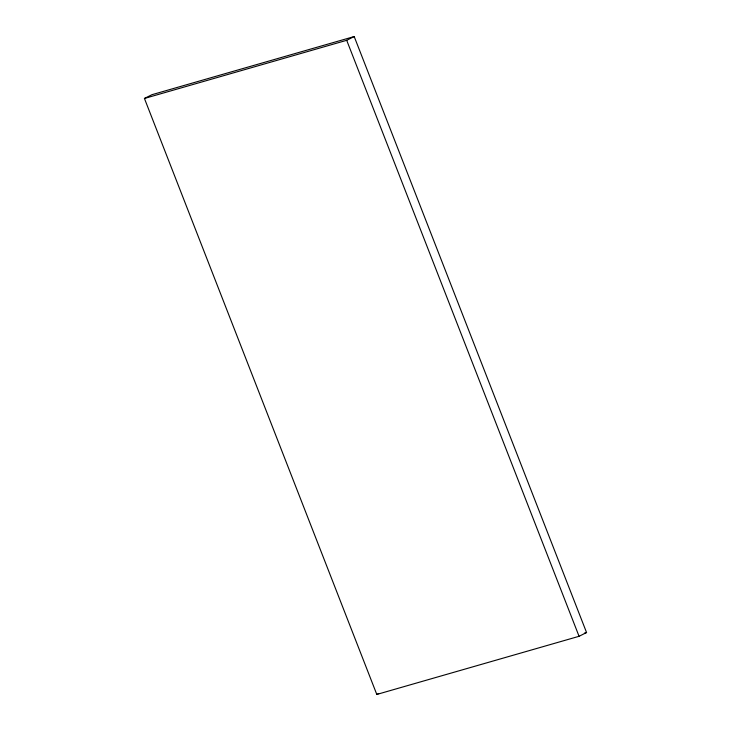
<?xml version="1.0" encoding="UTF-8"?>
<svg xmlns="http://www.w3.org/2000/svg" width="731" height="731" viewBox="0 0 731 731"><rect width="100%" height="100%" fill="white"/><g stroke="black" fill="none" stroke-linecap="round" stroke-linejoin="round"><path stroke-width="1.1" d="M144.436 98.457L151.938 94.701L354.197 36.55L586.564 632.543L579.062 636.299L376.803 694.45L144.436 98.457L346.695 40.306L354.197 36.55M376.803 694.45L378.676 693.509M584.38 633.174L586.564 632.543M346.695 40.306L579.062 636.299"/></g></svg>
